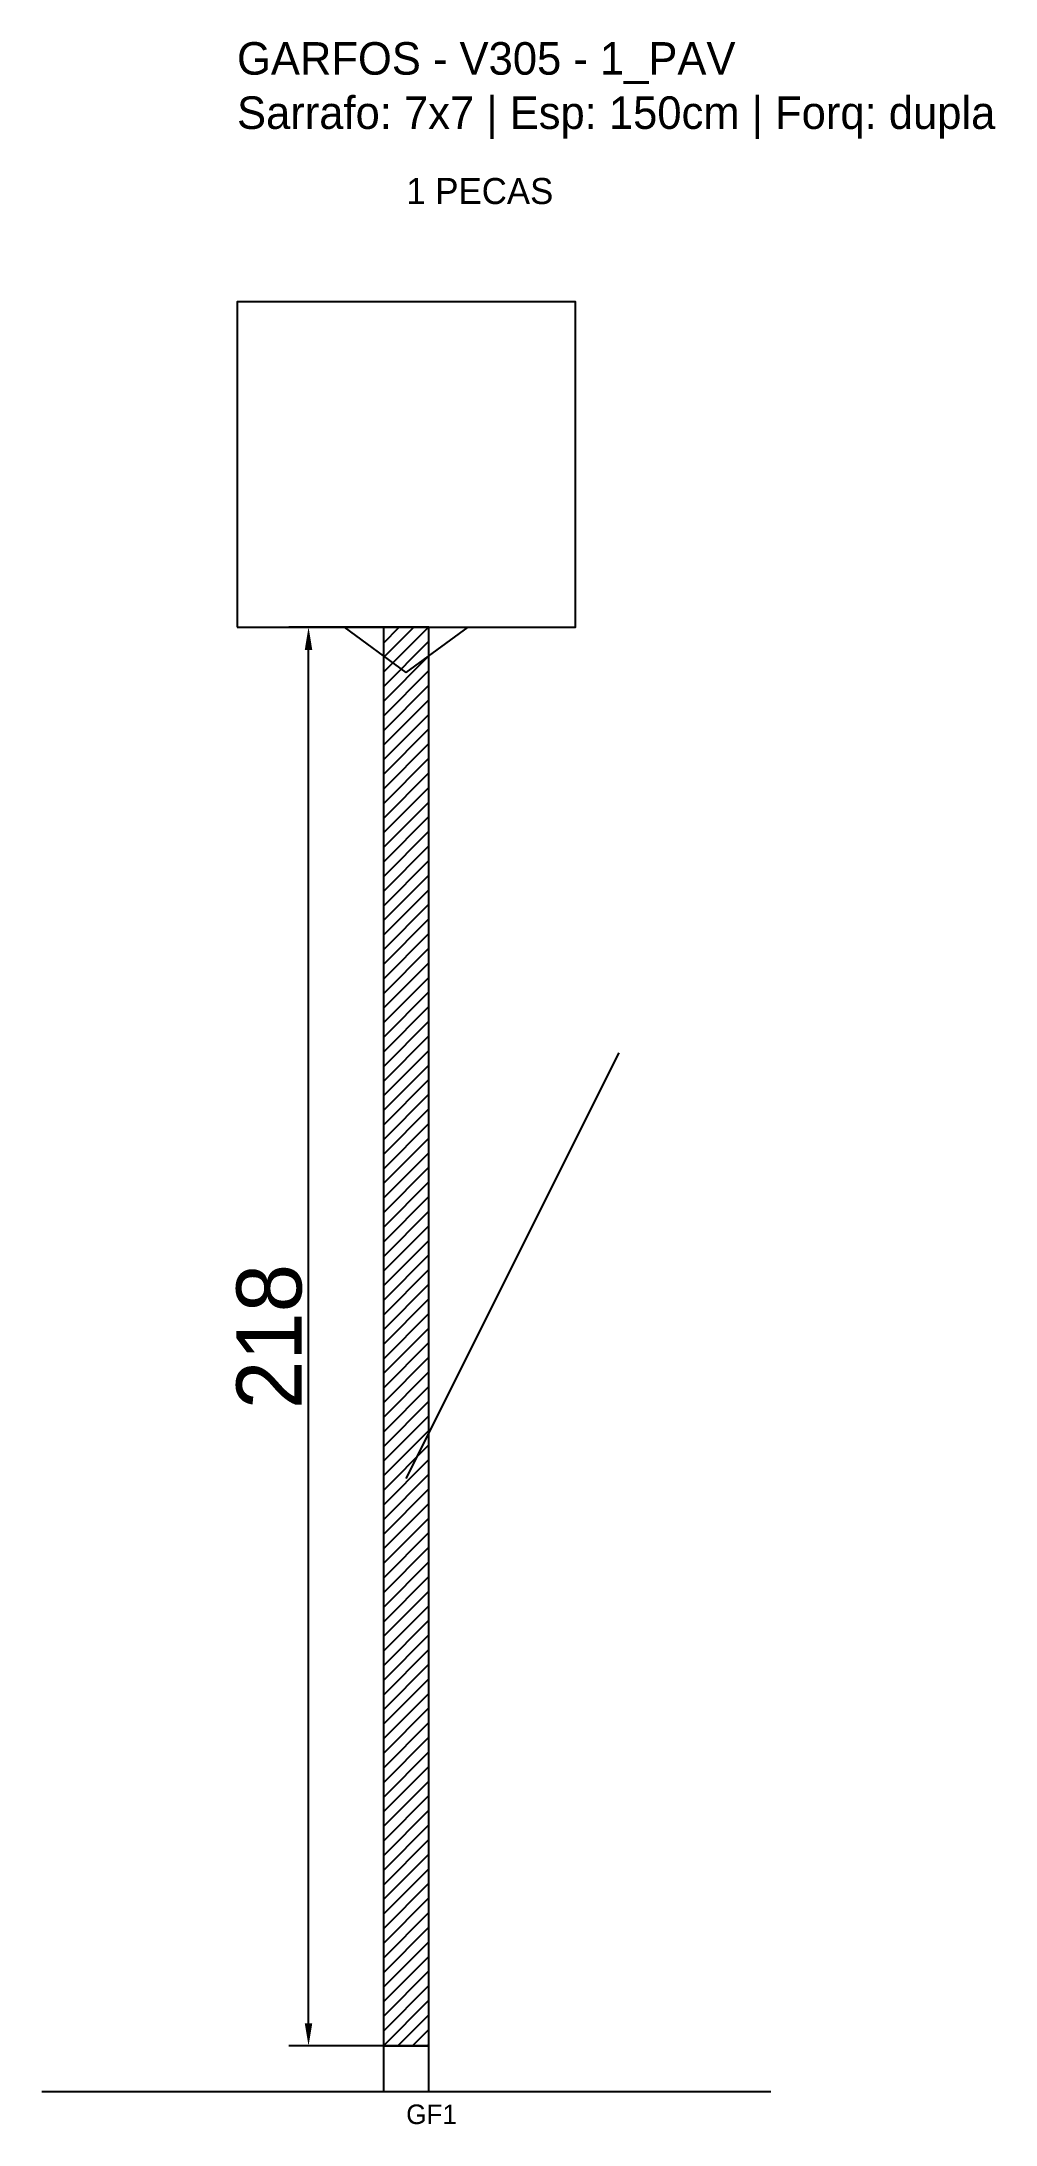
# Model space of a CAD drawing. Header units: metres. Extents: x -30 to 116, y -12 to 308.
import ezdxf

# ---------------------------------------------------------------- set-up
doc = ezdxf.new("R2010")
doc.units = ezdxf.units.M
for name, color, linetype in [('BARRA_ANCORAGEM', 1, 'Continuous'), ('COTA', 241, 'Continuous'), ('GARFOS OK', 3, 'Continuous'), ('NOME DA VIGA', 6, 'Continuous'), ('SARR_7x7', 40, 'Continuous'), ('VIGAS', 3, 'Continuous')]:
    doc.layers.add(name, color=color, linetype=linetype)
doc.dimstyles.new('EZ DXF', dxfattribs={"dimtxt": 10, "dimasz": 3.5, "dimexe": 3, "dimexo": 1.5, "dimgap": 1, "dimtad": 1, "dimdec": 1, "dimdsep": 46, "dimcen": 2.5, "dimazin": 3, "dimtfac": 1, "dimtmove": 0, "dimatfit": 3})

msp = doc.modelspace()

# ---------------------------------------------------------------- hatches: boundary and pattern name
at = {"layer": 'COTA'}
h = msp.add_hatch(dxfattribs=at)
h.set_pattern_fill('ANSI31', scale=0.5)
h.paths.add_polyline_path([(22.480469, 0), (29.480469, 0), (29.480469, 218), (22.480469, 218)])

# ---------------------------------------------------------------- linework, layer by layer
at = {"layer": 'BARRA_ANCORAGEM'}
msp.add_line((25.980469, 87.2), (58.680469, 152.6), dxfattribs=at)
at = {"layer": 'GARFOS OK'}
for p, q in [((25.980469, 211), (16.480469, 218)), ((16.480469, 218), (35.480469, 218)), ((25.980469, 211), (35.480469, 218))]:
    msp.add_line(p, q, dxfattribs=at)
at = {"layer": 'GARFOS OK', "linetype": 'CONTINUOUS'}
msp.add_line((-30, -7), (81.960938, -7), dxfattribs=at)
at = {"layer": 'GARFOS OK'}
msp.add_lwpolyline([(22.480469, 0), (29.480469, 0), (29.480469, 218), (22.480469, 218), (22.480469, 0)], dxfattribs=at)
at = {"layer": 'SARR_7x7'}
msp.add_lwpolyline([(22.480469, -7), (29.480469, -7), (29.480469, 0), (22.480469, 0), (22.480469, -7)], dxfattribs=at)
at = {"layer": 'VIGAS'}
msp.add_lwpolyline([(0, 218), (51.960938, 218), (51.960938, 268), (0, 268), (0, 218)], dxfattribs=at)

# ---------------------------------------------------------------- texts
at = {"layer": 'NOME DA VIGA'}
for s, height, p in [('1 PECAS', 4, (25.980469, 283)), ('GF1', 3, (25.980469, -12))]:
    msp.add_text(s, height=height, dxfattribs=at).set_placement(p)
at = {"layer": 'NOME DA VIGA', "insert": (0, 293), "char_height": 5, "attachment_point": 7}
msp.add_mtext('GARFOS - V305 - 1_PAV\\PSarrafo: 7x7 | Esp: 150cm | Forq: dupla', dxfattribs=at)

# ---------------------------------------------------------------- dimensions: what is measured, and where the dimension line sits
at = {"layer": 'COTA'}
msp.add_linear_dim(base=(10.980469, 0), p1=(25.980469, 0), p2=(25.980469, 218), angle=90, dimstyle='EZ DXF', dxfattribs=at).render()

doc.saveas('drawing.dxf')
